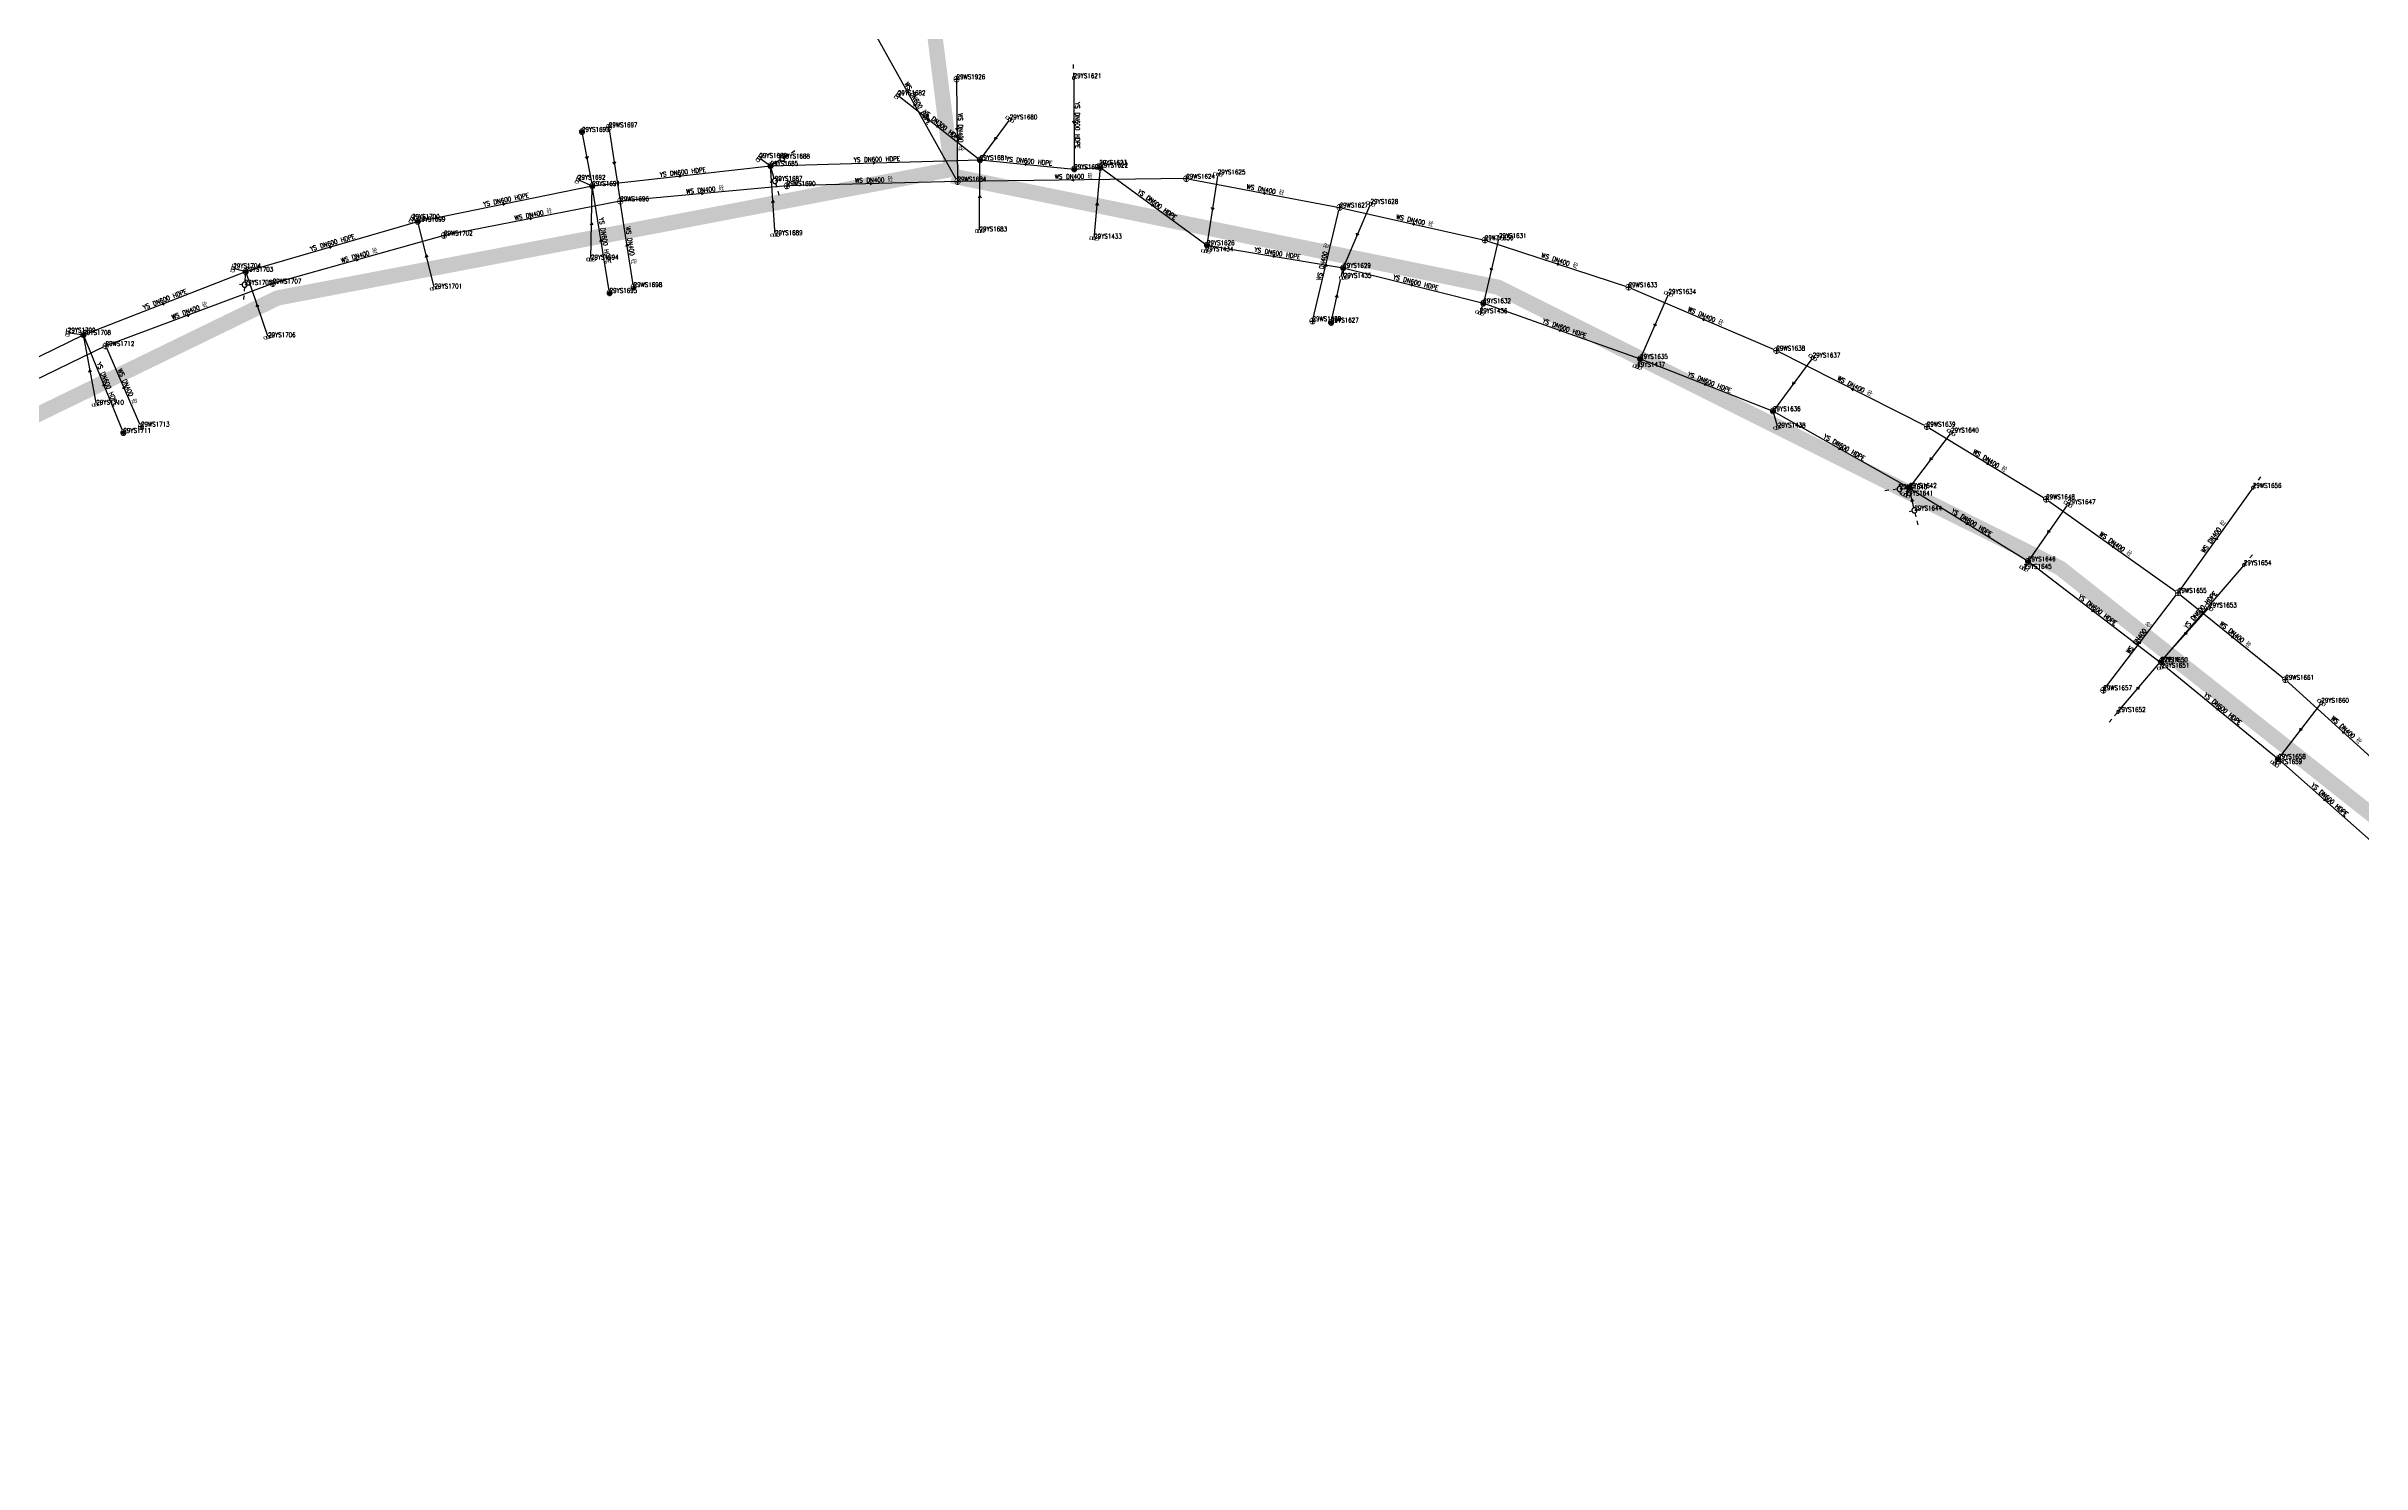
# Model space of a CAD drawing. Extents: x 78813 to 99477, y 2421021 to 2448125.
# Drawn here: x 85788.1 to 86242.7, y 2429680.7 to 2429959 of the extents above; entities that cross this region are included whole.
import ezdxf
from ezdxf.enums import TextEntityAlignment as Align

# ---------------------------------------------------------------- set-up
doc = ezdxf.new("R2010")
doc.units = 0
doc.set_wipeout_variables(frame=1)
doc.layers.get('0').update_dxf_attribs({"linetype": 'CONTINUOUS'})
for name, color, linetype in [('DX_WS', 16, 'CONTINUOUS'), ('DX_YS', 42, 'CONTINUOUS'), ('道路', 5, 'CONTINUOUS')]:
    doc.layers.add(name, color=color, linetype=linetype)
for name, color, linetype, true_color in [('WSLINE', 7, 'CONTINUOUS', 0x7f0000), ('YSANNEXE', 7, 'CONTINUOUS', 0xcc9900), ('YSLINE', 7, 'CONTINUOUS', 0xcc9900)]:
    doc.layers.add(name, color=color, linetype=linetype, true_color=true_color)
doc.styles.add('CcNameZT', font='txt.SHX', dxfattribs={"width": 0.8, "bigfont": 'HZTXT.SHX'})
doc.styles.get("Standard").update_dxf_attribs({"font": 'txt.shx', "bigfont": 'hztxt.shx'})

# ---------------------------------------------------------------- blocks, each defined once
blk = doc.blocks.new('PS污水井')
blk.add_lwpolyline([(1, 0), (1, 0.07), (0.99, 0.14), (0.98, 0.21), (0.96, 0.28), (0.94, 0.34), (0.91, 0.41), (0.88, 0.47), (0.85, 0.53), (0.81, 0.59), (0.77, 0.64), (0.72, 0.69), (0.67, 0.74), (0.62, 0.79), (0.56, 0.83), (0.5, 0.87), (0.44, 0.9), (0.37, 0.93), (0.31, 0.95), (0.24, 0.97), (0.17, 0.98), (0.1, 0.99), (0.03, 1), (-0.03, 1), (-0.1, 0.99), (-0.17, 0.98), (-0.24, 0.97), (-0.31, 0.95), (-0.37, 0.93), (-0.44, 0.9), (-0.5, 0.87), (-0.56, 0.83), (-0.62, 0.79), (-0.67, 0.74), (-0.72, 0.69), (-0.77, 0.64), (-0.81, 0.59), (-0.85, 0.53), (-0.88, 0.47), (-0.91, 0.41), (-0.94, 0.34), (-0.96, 0.28), (-0.98, 0.21), (-0.99, 0.14), (-1, 0.07), (-1, 0), (-1, -0.07), (-0.99, -0.14), (-0.98, -0.21), (-0.96, -0.28), (-0.94, -0.34), (-0.91, -0.41), (-0.88, -0.47), (-0.85, -0.53), (-0.81, -0.59), (-0.77, -0.64), (-0.72, -0.69), (-0.67, -0.74), (-0.62, -0.79), (-0.56, -0.83), (-0.5, -0.87), (-0.44, -0.9), (-0.37, -0.93), (-0.31, -0.95), (-0.24, -0.97), (-0.17, -0.98), (-0.1, -0.99), (-0.03, -1), (0.03, -1), (0.1, -0.99), (0.17, -0.98), (0.24, -0.97), (0.31, -0.95), (0.37, -0.93), (0.44, -0.9), (0.5, -0.87), (0.56, -0.83), (0.62, -0.79), (0.67, -0.74), (0.72, -0.69), (0.77, -0.64), (0.81, -0.59), (0.85, -0.53), (0.88, -0.47), (0.91, -0.41), (0.94, -0.34), (0.96, -0.28), (0.98, -0.21), (0.99, -0.14), (1, 0)], close=True)
blk.add_wipeout([(1, 0), (1, 0.07), (0.99, 0.14), (0.98, 0.21), (0.96, 0.28), (0.94, 0.34), (0.91, 0.41), (0.88, 0.47), (0.85, 0.53), (0.81, 0.59), (0.77, 0.64), (0.72, 0.69), (0.67, 0.74), (0.62, 0.79), (0.56, 0.83), (0.5, 0.87), (0.44, 0.9), (0.37, 0.93), (0.31, 0.95), (0.24, 0.97), (0.17, 0.98), (0.1, 0.99), (0.03, 1), (-0.03, 1), (-0.1, 0.99), (-0.17, 0.98), (-0.24, 0.97), (-0.31, 0.95), (-0.37, 0.93), (-0.44, 0.9), (-0.5, 0.87), (-0.56, 0.83), (-0.62, 0.79), (-0.67, 0.74), (-0.72, 0.69), (-0.77, 0.64), (-0.81, 0.59), (-0.85, 0.53), (-0.88, 0.47), (-0.91, 0.41), (-0.94, 0.34), (-0.96, 0.28), (-0.98, 0.21), (-0.99, 0.14), (-1, 0.07), (-1, 0), (-1, -0.07), (-0.99, -0.14), (-0.98, -0.21), (-0.96, -0.28), (-0.94, -0.34), (-0.91, -0.41), (-0.88, -0.47), (-0.85, -0.53), (-0.81, -0.59), (-0.77, -0.64), (-0.72, -0.69), (-0.67, -0.74), (-0.62, -0.79), (-0.56, -0.83), (-0.5, -0.87), (-0.44, -0.9), (-0.37, -0.93), (-0.31, -0.95), (-0.24, -0.97), (-0.17, -0.98), (-0.1, -0.99), (-0.03, -1), (0.03, -1), (0.1, -0.99), (0.17, -0.98), (0.24, -0.97), (0.31, -0.95), (0.37, -0.93), (0.44, -0.9), (0.5, -0.87), (0.56, -0.83), (0.62, -0.79), (0.67, -0.74), (0.72, -0.69), (0.77, -0.64), (0.81, -0.59), (0.85, -0.53), (0.88, -0.47), (0.91, -0.41), (0.94, -0.34), (0.96, -0.28), (0.98, -0.21), (0.99, -0.14)])
for p, q in [((-1, 0), (0, 0)), ((0, 1), (0, 0)), ((0, 0), (0, -1)), ((0, 0), (1, 0))]:
    blk.add_line(p, q)
blk = doc.blocks.new('PS非普查')
blk.add_lwpolyline([(3.7, 0), (5.3, 0)])
blk.add_wipeout([(0.5, 0), (0.5, 0.03), (0.5, 0.07), (0.49, 0.1), (0.48, 0.14), (0.47, 0.17), (0.46, 0.2), (0.44, 0.23), (0.42, 0.26), (0.4, 0.29), (0.38, 0.32), (0.36, 0.35), (0.33, 0.37), (0.31, 0.39), (0.28, 0.41), (0.25, 0.43), (0.22, 0.45), (0.19, 0.46), (0.15, 0.48), (0.12, 0.49), (0.09, 0.49), (0.05, 0.5), (0.02, 0.5), (-0.02, 0.5), (-0.05, 0.5), (-0.09, 0.49), (-0.12, 0.49), (-0.15, 0.48), (-0.19, 0.46), (-0.22, 0.45), (-0.25, 0.43), (-0.28, 0.41), (-0.31, 0.39), (-0.33, 0.37), (-0.36, 0.35), (-0.38, 0.32), (-0.4, 0.29), (-0.42, 0.26), (-0.44, 0.23), (-0.46, 0.2), (-0.47, 0.17), (-0.48, 0.14), (-0.49, 0.1), (-0.5, 0.07), (-0.5, 0.03), (-0.5, 0), (-0.5, -0.03), (-0.5, -0.07), (-0.49, -0.1), (-0.48, -0.14), (-0.47, -0.17), (-0.46, -0.2), (-0.44, -0.23), (-0.42, -0.26), (-0.4, -0.29), (-0.38, -0.32), (-0.36, -0.35), (-0.33, -0.37), (-0.31, -0.39), (-0.28, -0.41), (-0.25, -0.43), (-0.22, -0.45), (-0.19, -0.46), (-0.15, -0.48), (-0.12, -0.49), (-0.09, -0.49), (-0.05, -0.5), (-0.02, -0.5), (0.02, -0.5), (0.05, -0.5), (0.09, -0.49), (0.12, -0.49), (0.15, -0.48), (0.19, -0.46), (0.22, -0.45), (0.25, -0.43), (0.28, -0.41), (0.31, -0.39), (0.33, -0.37), (0.36, -0.35), (0.38, -0.32), (0.4, -0.29), (0.42, -0.26), (0.44, -0.23), (0.46, -0.2), (0.47, -0.17), (0.48, -0.14), (0.49, -0.1), (0.5, -0.07)])
blk.add_line((0.5, 0), (2.1, 0))
blk.add_lwpolyline([(0.5, 0), (0.5, 0.03), (0.5, 0.07), (0.49, 0.1), (0.48, 0.14), (0.47, 0.17), (0.46, 0.2), (0.44, 0.23), (0.42, 0.26), (0.4, 0.29), (0.38, 0.32), (0.36, 0.35), (0.33, 0.37), (0.31, 0.39), (0.28, 0.41), (0.25, 0.43), (0.22, 0.45), (0.19, 0.46), (0.15, 0.48), (0.12, 0.49), (0.09, 0.49), (0.05, 0.5), (0.02, 0.5), (-0.02, 0.5), (-0.05, 0.5), (-0.09, 0.49), (-0.12, 0.49), (-0.15, 0.48), (-0.19, 0.46), (-0.22, 0.45), (-0.25, 0.43), (-0.28, 0.41), (-0.31, 0.39), (-0.33, 0.37), (-0.36, 0.35), (-0.38, 0.32), (-0.4, 0.29), (-0.42, 0.26), (-0.44, 0.23), (-0.46, 0.2), (-0.47, 0.17), (-0.48, 0.14), (-0.49, 0.1), (-0.5, 0.07), (-0.5, 0.03), (-0.5, 0), (-0.5, -0.03), (-0.5, -0.07), (-0.49, -0.1), (-0.48, -0.14), (-0.47, -0.17), (-0.46, -0.2), (-0.44, -0.23), (-0.42, -0.26), (-0.4, -0.29), (-0.38, -0.32), (-0.36, -0.35), (-0.33, -0.37), (-0.31, -0.39), (-0.28, -0.41), (-0.25, -0.43), (-0.22, -0.45), (-0.19, -0.46), (-0.15, -0.48), (-0.12, -0.49), (-0.09, -0.49), (-0.05, -0.5), (-0.02, -0.5), (0.02, -0.5), (0.05, -0.5), (0.09, -0.49), (0.12, -0.49), (0.15, -0.48), (0.19, -0.46), (0.22, -0.45), (0.25, -0.43), (0.28, -0.41), (0.31, -0.39), (0.33, -0.37), (0.36, -0.35), (0.38, -0.32), (0.4, -0.29), (0.42, -0.26), (0.44, -0.23), (0.46, -0.2), (0.47, -0.17), (0.48, -0.14), (0.49, -0.1), (0.5, -0.07), (0.5, 0)], close=True)
blk = doc.blocks.new('LX')
for p, q in [((-0.866, 0.5), (0, 0)), ((0, 0), (-0.866, -0.5))]:
    blk.add_line(p, q)
blk = doc.blocks.new('PS雨水井')
blk.add_lwpolyline([(1, 0), (1, 0.07), (0.99, 0.14), (0.98, 0.21), (0.96, 0.28), (0.94, 0.34), (0.91, 0.41), (0.88, 0.47), (0.85, 0.53), (0.81, 0.59), (0.77, 0.64), (0.72, 0.69), (0.67, 0.74), (0.62, 0.79), (0.56, 0.83), (0.5, 0.87), (0.44, 0.9), (0.37, 0.93), (0.31, 0.95), (0.24, 0.97), (0.17, 0.98), (0.1, 0.99), (0.03, 1), (-0.03, 1), (-0.1, 0.99), (-0.17, 0.98), (-0.24, 0.97), (-0.31, 0.95), (-0.37, 0.93), (-0.44, 0.9), (-0.5, 0.87), (-0.56, 0.83), (-0.62, 0.79), (-0.67, 0.74), (-0.72, 0.69), (-0.77, 0.64), (-0.81, 0.59), (-0.85, 0.53), (-0.88, 0.47), (-0.91, 0.41), (-0.94, 0.34), (-0.96, 0.28), (-0.98, 0.21), (-0.99, 0.14), (-1, 0.07), (-1, 0), (-1, -0.07), (-0.99, -0.14), (-0.98, -0.21), (-0.96, -0.28), (-0.94, -0.34), (-0.91, -0.41), (-0.88, -0.47), (-0.85, -0.53), (-0.81, -0.59), (-0.77, -0.64), (-0.72, -0.69), (-0.67, -0.74), (-0.62, -0.79), (-0.56, -0.83), (-0.5, -0.87), (-0.44, -0.9), (-0.37, -0.93), (-0.31, -0.95), (-0.24, -0.97), (-0.17, -0.98), (-0.1, -0.99), (-0.03, -1), (0.03, -1), (0.1, -0.99), (0.17, -0.98), (0.24, -0.97), (0.31, -0.95), (0.37, -0.93), (0.44, -0.9), (0.5, -0.87), (0.56, -0.83), (0.62, -0.79), (0.67, -0.74), (0.72, -0.69), (0.77, -0.64), (0.81, -0.59), (0.85, -0.53), (0.88, -0.47), (0.91, -0.41), (0.94, -0.34), (0.96, -0.28), (0.98, -0.21), (0.99, -0.14), (1, 0)], close=True)
blk.add_wipeout([(1, 0), (1, 0.07), (0.99, 0.14), (0.98, 0.21), (0.96, 0.28), (0.94, 0.34), (0.91, 0.41), (0.88, 0.47), (0.85, 0.53), (0.81, 0.59), (0.77, 0.64), (0.72, 0.69), (0.67, 0.74), (0.62, 0.79), (0.56, 0.83), (0.5, 0.87), (0.44, 0.9), (0.37, 0.93), (0.31, 0.95), (0.24, 0.97), (0.17, 0.98), (0.1, 0.99), (0.03, 1), (-0.03, 1), (-0.1, 0.99), (-0.17, 0.98), (-0.24, 0.97), (-0.31, 0.95), (-0.37, 0.93), (-0.44, 0.9), (-0.5, 0.87), (-0.56, 0.83), (-0.62, 0.79), (-0.67, 0.74), (-0.72, 0.69), (-0.77, 0.64), (-0.81, 0.59), (-0.85, 0.53), (-0.88, 0.47), (-0.91, 0.41), (-0.94, 0.34), (-0.96, 0.28), (-0.98, 0.21), (-0.99, 0.14), (-1, 0.07), (-1, 0), (-1, -0.07), (-0.99, -0.14), (-0.98, -0.21), (-0.96, -0.28), (-0.94, -0.34), (-0.91, -0.41), (-0.88, -0.47), (-0.85, -0.53), (-0.81, -0.59), (-0.77, -0.64), (-0.72, -0.69), (-0.67, -0.74), (-0.62, -0.79), (-0.56, -0.83), (-0.5, -0.87), (-0.44, -0.9), (-0.37, -0.93), (-0.31, -0.95), (-0.24, -0.97), (-0.17, -0.98), (-0.1, -0.99), (-0.03, -1), (0.03, -1), (0.1, -0.99), (0.17, -0.98), (0.24, -0.97), (0.31, -0.95), (0.37, -0.93), (0.44, -0.9), (0.5, -0.87), (0.56, -0.83), (0.62, -0.79), (0.67, -0.74), (0.72, -0.69), (0.77, -0.64), (0.81, -0.59), (0.85, -0.53), (0.88, -0.47), (0.91, -0.41), (0.94, -0.34), (0.96, -0.28), (0.98, -0.21), (0.99, -0.14)])
for p, q in [((-1, 0), (0, 0)), ((-0.88, 0.48), (0, 0.47)), ((0, 1), (0, 0)), ((0, 0.47), (0.88, 0.47)), ((0, 0), (0, -1)), ((0, 0), (1, 0)), ((-0.88, -0.48), (0, -0.48)), ((0, -0.48), (0.88, -0.48))]:
    blk.add_line(p, q)
blk = doc.blocks.new('PS雨篦')
blk.add_lwpolyline([(-1.5, 0.5), (0, 0.5), (1.5, 0.5), (1.5, -0.5), (0, -0.5), (-1.5, -0.5)], close=True)
blk.add_wipeout([(-1.5, 0.5), (0, 0.5), (1.5, 0.5), (1.5, -0.5), (0, -0.5), (-1.5, -0.5)])
for p, q in [((-0.51, -0.5), (-0.51, 0.5)), ((0.49, -0.5), (0.49, 0.5))]:
    blk.add_line(p, q)
blk = doc.blocks.new('PS预留口')
blk.add_lwpolyline([(4.2, 0), (5.8, 0)])
blk.add_wipeout([(1, 0), (1, 0.07), (0.99, 0.14), (0.98, 0.21), (0.96, 0.28), (0.94, 0.34), (0.91, 0.41), (0.88, 0.47), (0.85, 0.53), (0.81, 0.59), (0.77, 0.64), (0.72, 0.69), (0.67, 0.74), (0.62, 0.79), (0.56, 0.83), (0.5, 0.87), (0.44, 0.9), (0.37, 0.93), (0.31, 0.95), (0.24, 0.97), (0.17, 0.98), (0.1, 0.99), (0.03, 1), (-0.03, 1), (-0.1, 0.99), (-0.17, 0.98), (-0.24, 0.97), (-0.31, 0.95), (-0.37, 0.93), (-0.44, 0.9), (-0.5, 0.87), (-0.56, 0.83), (-0.62, 0.79), (-0.67, 0.74), (-0.72, 0.69), (-0.77, 0.64), (-0.81, 0.59), (-0.85, 0.53), (-0.88, 0.47), (-0.91, 0.41), (-0.94, 0.34), (-0.96, 0.28), (-0.98, 0.21), (-0.99, 0.14), (-1, 0.07), (-1, 0), (-1, -0.07), (-0.99, -0.14), (-0.98, -0.21), (-0.96, -0.28), (-0.94, -0.34), (-0.91, -0.41), (-0.88, -0.47), (-0.85, -0.53), (-0.81, -0.59), (-0.77, -0.64), (-0.72, -0.69), (-0.67, -0.74), (-0.62, -0.79), (-0.56, -0.83), (-0.5, -0.87), (-0.44, -0.9), (-0.37, -0.93), (-0.31, -0.95), (-0.24, -0.97), (-0.17, -0.98), (-0.1, -0.99), (-0.03, -1), (0.03, -1), (0.1, -0.99), (0.17, -0.98), (0.24, -0.97), (0.31, -0.95), (0.37, -0.93), (0.44, -0.9), (0.5, -0.87), (0.56, -0.83), (0.62, -0.79), (0.67, -0.74), (0.72, -0.69), (0.77, -0.64), (0.81, -0.59), (0.85, -0.53), (0.88, -0.47), (0.91, -0.41), (0.94, -0.34), (0.96, -0.28), (0.98, -0.21), (0.99, -0.14)])
blk.add_line((1, 0), (2.6, 0))
blk.add_lwpolyline([(1, 0), (1, 0.07), (0.99, 0.14), (0.98, 0.21), (0.96, 0.28), (0.94, 0.34), (0.91, 0.41), (0.88, 0.47), (0.85, 0.53), (0.81, 0.59), (0.77, 0.64), (0.72, 0.69), (0.67, 0.74), (0.62, 0.79), (0.56, 0.83), (0.5, 0.87), (0.44, 0.9), (0.37, 0.93), (0.31, 0.95), (0.24, 0.97), (0.17, 0.98), (0.1, 0.99), (0.03, 1), (-0.03, 1), (-0.1, 0.99), (-0.17, 0.98), (-0.24, 0.97), (-0.31, 0.95), (-0.37, 0.93), (-0.44, 0.9), (-0.5, 0.87), (-0.56, 0.83), (-0.62, 0.79), (-0.67, 0.74), (-0.72, 0.69), (-0.77, 0.64), (-0.81, 0.59), (-0.85, 0.53), (-0.88, 0.47), (-0.91, 0.41), (-0.94, 0.34), (-0.96, 0.28), (-0.98, 0.21), (-0.99, 0.14), (-1, 0.07), (-1, 0), (-1, -0.07), (-0.99, -0.14), (-0.98, -0.21), (-0.96, -0.28), (-0.94, -0.34), (-0.91, -0.41), (-0.88, -0.47), (-0.85, -0.53), (-0.81, -0.59), (-0.77, -0.64), (-0.72, -0.69), (-0.67, -0.74), (-0.62, -0.79), (-0.56, -0.83), (-0.5, -0.87), (-0.44, -0.9), (-0.37, -0.93), (-0.31, -0.95), (-0.24, -0.97), (-0.17, -0.98), (-0.1, -0.99), (-0.03, -1), (0.03, -1), (0.1, -0.99), (0.17, -0.98), (0.24, -0.97), (0.31, -0.95), (0.37, -0.93), (0.44, -0.9), (0.5, -0.87), (0.56, -0.83), (0.62, -0.79), (0.67, -0.74), (0.72, -0.69), (0.77, -0.64), (0.81, -0.59), (0.85, -0.53), (0.88, -0.47), (0.91, -0.41), (0.94, -0.34), (0.96, -0.28), (0.98, -0.21), (0.99, -0.14), (1, 0)], close=True)
for points in [[(0, 1), (0, 2)], [(0, -2), (0, -1)]]:
    blk.add_lwpolyline(points)
blk = doc.blocks.new('PS管线点')
blk.add_wipeout([(0.5, 0), (0.5, 0.03), (0.5, 0.07), (0.49, 0.1), (0.48, 0.14), (0.47, 0.17), (0.46, 0.2), (0.44, 0.23), (0.42, 0.26), (0.4, 0.29), (0.38, 0.32), (0.36, 0.35), (0.33, 0.37), (0.31, 0.39), (0.28, 0.41), (0.25, 0.43), (0.22, 0.45), (0.19, 0.46), (0.15, 0.48), (0.12, 0.49), (0.09, 0.49), (0.05, 0.5), (0.02, 0.5), (-0.02, 0.5), (-0.05, 0.5), (-0.09, 0.49), (-0.12, 0.49), (-0.15, 0.48), (-0.19, 0.46), (-0.22, 0.45), (-0.25, 0.43), (-0.28, 0.41), (-0.31, 0.39), (-0.33, 0.37), (-0.36, 0.35), (-0.38, 0.32), (-0.4, 0.29), (-0.42, 0.26), (-0.44, 0.23), (-0.46, 0.2), (-0.47, 0.17), (-0.48, 0.14), (-0.49, 0.1), (-0.5, 0.07), (-0.5, 0.03), (-0.5, 0), (-0.5, -0.03), (-0.5, -0.07), (-0.49, -0.1), (-0.48, -0.14), (-0.47, -0.17), (-0.46, -0.2), (-0.44, -0.23), (-0.42, -0.26), (-0.4, -0.29), (-0.38, -0.32), (-0.36, -0.35), (-0.33, -0.37), (-0.31, -0.39), (-0.28, -0.41), (-0.25, -0.43), (-0.22, -0.45), (-0.19, -0.46), (-0.15, -0.48), (-0.12, -0.49), (-0.09, -0.49), (-0.05, -0.5), (-0.02, -0.5), (0.02, -0.5), (0.05, -0.5), (0.09, -0.49), (0.12, -0.49), (0.15, -0.48), (0.19, -0.46), (0.22, -0.45), (0.25, -0.43), (0.28, -0.41), (0.31, -0.39), (0.33, -0.37), (0.36, -0.35), (0.38, -0.32), (0.4, -0.29), (0.42, -0.26), (0.44, -0.23), (0.46, -0.2), (0.47, -0.17), (0.48, -0.14), (0.49, -0.1), (0.5, -0.07)])
blk.add_lwpolyline([(0.5, 0), (0.5, 0.03), (0.5, 0.07), (0.49, 0.1), (0.48, 0.14), (0.47, 0.17), (0.46, 0.2), (0.44, 0.23), (0.42, 0.26), (0.4, 0.29), (0.38, 0.32), (0.36, 0.35), (0.33, 0.37), (0.31, 0.39), (0.28, 0.41), (0.25, 0.43), (0.22, 0.45), (0.19, 0.46), (0.15, 0.48), (0.12, 0.49), (0.09, 0.49), (0.05, 0.5), (0.02, 0.5), (-0.02, 0.5), (-0.05, 0.5), (-0.09, 0.49), (-0.12, 0.49), (-0.15, 0.48), (-0.19, 0.46), (-0.22, 0.45), (-0.25, 0.43), (-0.28, 0.41), (-0.31, 0.39), (-0.33, 0.37), (-0.36, 0.35), (-0.38, 0.32), (-0.4, 0.29), (-0.42, 0.26), (-0.44, 0.23), (-0.46, 0.2), (-0.47, 0.17), (-0.48, 0.14), (-0.49, 0.1), (-0.5, 0.07), (-0.5, 0.03), (-0.5, 0), (-0.5, -0.03), (-0.5, -0.07), (-0.49, -0.1), (-0.48, -0.14), (-0.47, -0.17), (-0.46, -0.2), (-0.44, -0.23), (-0.42, -0.26), (-0.4, -0.29), (-0.38, -0.32), (-0.36, -0.35), (-0.33, -0.37), (-0.31, -0.39), (-0.28, -0.41), (-0.25, -0.43), (-0.22, -0.45), (-0.19, -0.46), (-0.15, -0.48), (-0.12, -0.49), (-0.09, -0.49), (-0.05, -0.5), (-0.02, -0.5), (0.02, -0.5), (0.05, -0.5), (0.09, -0.49), (0.12, -0.49), (0.15, -0.48), (0.19, -0.46), (0.22, -0.45), (0.25, -0.43), (0.28, -0.41), (0.31, -0.39), (0.33, -0.37), (0.36, -0.35), (0.38, -0.32), (0.4, -0.29), (0.42, -0.26), (0.44, -0.23), (0.46, -0.2), (0.47, -0.17), (0.48, -0.14), (0.49, -0.1), (0.5, -0.07), (0.5, 0)], close=True)
blk = doc.blocks.new('测量点')
h = blk.add_hatch(color=256)
edge = h.paths.add_edge_path()
edge.add_arc((0, 0), 0.5, 0, 360)
blk.add_circle((0, 0), 0.5)

msp = doc.modelspace()

# ---------------------------------------------------------------- linework, layer by layer
at = {"layer": 'WSLINE'}
for p, q in [((85966.98, 2429932.46), (85949.88, 2429963.08)), ((85966.78, 2429952.57), (85966.98, 2429932.46)), ((85898.51, 2429943.11), (85900.75, 2429928.6)), ((85933.47, 2429931.61), (85900.75, 2429928.6)), ((85966.98, 2429932.46), (85933.47, 2429931.61)), ((86011.89, 2429933.02), (85966.98, 2429932.46)), ((86011.89, 2429933.02), (86041.99, 2429927.37)), ((85900.75, 2429928.6), (85866.15, 2429921.87)), ((85903.37, 2429911.75), (85900.75, 2429928.6)), ((86036.67, 2429905.07), (86041.99, 2429927.37)), ((86041.99, 2429927.37), (86070.51, 2429920.96)), ((85866.15, 2429921.87), (85832.51, 2429912.43)), ((86070.51, 2429920.96), (86098.74, 2429911.72)), ((85832.51, 2429912.43), (85799.71, 2429900.18)), ((86098.74, 2429911.72), (86127.76, 2429899.27)), ((85799.71, 2429900.18), (85768.51, 2429885.06)), ((85806.64, 2429884.35), (85799.71, 2429900.18)), ((86127.76, 2429899.27), (86157.3, 2429884.35)), ((86157.3, 2429884.35), (86180.72, 2429870.08)), ((86221.31, 2429872.34), (86206.6, 2429851.72)), ((86180.72, 2429870.08), (86206.6, 2429851.72)), ((86191.95, 2429832.59), (86206.6, 2429851.72)), ((86206.6, 2429851.72), (86227.68, 2429834.66)), ((86227.68, 2429834.66), (86250.16, 2429814.29))]:
    msp.add_line(p, q, dxfattribs=at)
at = {"layer": 'YSLINE'}
for p, q in [((85955.25, 2429949.4), (85971.37, 2429936.69)), ((85989.78, 2429952.77), (85989.89, 2429934.9)), ((85977.22, 2429944.67), (85971.37, 2429936.69)), ((85893.23, 2429942.23), (85895.26, 2429931.6)), ((85895.26, 2429931.6), (85930.26, 2429935.54)), ((85928.07, 2429937.09), (85930.26, 2429935.54)), ((85932.57, 2429936.98), (85930.26, 2429935.54)), ((85930.26, 2429935.54), (85971.37, 2429936.69)), ((85971.29, 2429922.69), (85971.37, 2429936.69)), ((85971.37, 2429936.69), (85989.89, 2429934.9)), ((85989.89, 2429934.9), (85995.02, 2429935.22)), ((85993.8, 2429921.26), (85995.02, 2429935.22)), ((85994.82, 2429935.73), (85995.02, 2429935.22)), ((85892.43, 2429932.83), (85895.26, 2429931.6)), ((85895, 2429917.13), (85895.26, 2429931.6)), ((86018.07, 2429933.87), (86015.95, 2429919.97)), ((85859.86, 2429925.13), (85860.99, 2429924.62)), ((86015.73, 2429918.76), (86015.95, 2429919.97)), ((86015.95, 2429919.97), (86042.7, 2429915.5)), ((85824.77, 2429915.46), (85827.2, 2429914.76)), ((85827, 2429912.2), (85827.2, 2429914.76)), ((86040.32, 2429904.78), (86042.7, 2429915.5)), ((86042.81, 2429913.56), (86042.7, 2429915.5)), ((86042.7, 2429915.5), (86070.21, 2429908.58)), ((86069.51, 2429906.64), (86070.21, 2429908.58)), ((86070.21, 2429908.58), (86101.01, 2429897.64)), ((85763.07, 2429886.56), (85795.33, 2429902.36)), ((85792.29, 2429902.84), (85795.33, 2429902.36)), ((86100.45, 2429896.07), (86101.01, 2429897.64)), ((86128.06, 2429884.17), (86127.09, 2429887.39)), ((86127.09, 2429887.39), (86153.81, 2429872.31)), ((86151.94, 2429872.09), (86153.81, 2429872.31)), ((86153.11, 2429870.84), (86153.81, 2429872.31)), ((86153.81, 2429872.31), (86177.16, 2429857.9)), ((86154.85, 2429867.9), (86153.81, 2429872.31)), ((86176.36, 2429856.45), (86177.16, 2429857.9)), ((86177.16, 2429857.9), (86203.11, 2429838.12)), ((86212.72, 2429848.85), (86203.11, 2429838.12)), ((86194.82, 2429828.33), (86203.11, 2429838.12)), ((86203.4, 2429837.02), (86203.11, 2429838.12)), ((86234.75, 2429830.15), (86226.27, 2429819.13)), ((86225.57, 2429818.12), (86226.27, 2429819.13)), ((86226.27, 2429819.13), (86245.06, 2429802.52))]:
    msp.add_line(p, q, dxfattribs=at)

# ---------------------------------------------------------------- block references
at = {"layer": 'DX_WS', "yscale": 0.5, "zscale": 0.5}
for p, xscale, rotation in [((85958.43, 2429947.77), 0.49999999999348, 119.1752213870722), ((85966.88, 2429942.52), 0.4999999997689699, 270.436079302113), ((85899.63, 2429935.85), 0.4999999997878543, 279.0304462330674), ((85917.11, 2429930.1), 0.500000000009994, 5.065364766492109), ((85950.23, 2429932.04), 0.5000000000032229, 1.627617976814762), ((85989.44, 2429932.74), 0.4999999999948367, 180.4817054596602), ((86026.94, 2429930.2), 0.4999999999850211, 169.5042519688036), ((85883.45, 2429925.23), 0.4999999999918051, 10.79494270095758), ((86056.25, 2429924.16), 0.4999999999695505, 167.2124207959182), ((85849.33, 2429917.15), 0.4999999999359904, 15.95156284045033), ((85902.06, 2429920.17), 0.5000000001038609, 99.12169855556903), ((86039.33, 2429916.22), 0.4999999998016622, 76.77634454260769), ((86084.63, 2429916.34), 0.4999999999776026, 162.0558006318639), ((85816.11, 2429906.3), 0.5000000000231661, 20.53522523327994), ((86113.25, 2429905.5), 0.4999999999789209, 156.899180470244), ((85803.18, 2429892.26), 0.5000000002113115, 113.4456434261722), ((86142.53, 2429891.81), 0.5000000000545101, 153.4614336815979), ((86169.01, 2429877.22), 0.4999999999306501, 148.877771347859), ((86213.96, 2429862.03), 0.5000000000126361, 234.3397382101595), ((86193.66, 2429860.9), 0.4999999998835079, 144.8670667891018), ((86199.27, 2429842.16), 0.5000000001174205, 52.71211716297351), ((86217.14, 2429843.19), 0.500000000052436, 140.8563621943816), ((86238.92, 2429824.47), 0.5000000000663578, 137.9915732197241)]:
    msp.add_blockref('LX', p, dxfattribs=dict(at, xscale=xscale, rotation=rotation))
at = {"layer": 'YSANNEXE'}
for p, xscale, yscale, zscale, rotation in [((85989.83, 2429943.84), 0.4999999997689699, 0.5, 0.5, 270.436079302113), ((85963.31, 2429943.05), 0.4999999999654123, 0.5, 0.5, 322.0022808685885), ((85974.29, 2429940.68), 0.5000000001360696, 0.5, 0.5, 233.7667804250902), ((85894.25, 2429936.92), 0.499999999875853, 0.5, 0.5, 280.7493196172192), ((85950.81, 2429936.12), 0.4999999999936572, 0.5, 0.5, 1.718873380117431), ((85980.63, 2429935.8), 0.4999999999987326, 0.5, 0.5, 354.6608751911859), ((85912.76, 2429933.57), 0.5000000000001832, 0.5000000000001832, 0.5000000000001832, 6.302535747696793), ((85878.13, 2429928.11), 0.5000000000372794, 0.5, 0.5, 11.4591559223993), ((85971.33, 2429929.69), 0.5000000002092398, 0.5, 0.5, 89.95437383628578), ((85994.41, 2429928.24), 0.5000000002316431, 0.5, 0.5, 84.79775368177063), ((86005.49, 2429927.6), 0.500000000044089, 0.5, 0.5, 323.7211542417652), ((86017.01, 2429926.92), 0.5000000002206052, 0.5, 0.5, 261.2687545840488), ((85895.13, 2429924.37), 0.5000000002020136, 0.5, 0.5, 88.8084582452952), ((86045.38, 2429921.79), 0.5000000001034415, 0.5, 0.5, 246.9448097071717), ((85844.1, 2429919.69), 0.4999999999861304, 0.5, 0.5, 16.04281825512895), ((85862.64, 2429918.05), 0.5000000001371128, 0.5, 0.5, 104.2783187104571), ((85896.96, 2429921.1), 0.5000000001038609, 0.5, 0.5, 99.12169855556903), ((86029.32, 2429917.74), 0.5000000000360129, 0.5, 0.5, 350.6501705962905), ((86056.45, 2429912.04), 0.5000000000016201, 0.5, 0.5, 346.0665082587558), ((86071.75, 2429914.98), 0.4999999999914694, 0.5, 0.5, 256.6850922187485), ((85811.27, 2429908.56), 0.5000000000785997, 0.5, 0.5, 21.19943844470042), ((86041.51, 2429910.14), 0.5000000000205722, 0.5, 0.5, 77.34930234380441), ((86085.61, 2429903.11), 0.5000000000428702, 0.5, 0.5, 340.3369302962047), ((86103.79, 2429904.01), 0.4999999999961576, 0.5, 0.5, 246.371851905659), ((85796.6, 2429895.51), 0.4999999998221378, 0.5, 0.5, 100.2676141511717), ((85799.26, 2429892.75), 0.5000000000336102, 0.5, 0.5, 112.2997278433465), ((86114.05, 2429892.51), 0.500000000001728, 0.5, 0.5, 338.6180569235942), ((86130.99, 2429892.65), 0.4999999999587626, 0.5, 0.5, 233.1938226147921), ((86140.45, 2429879.85), 0.5000000000228176, 0.5, 0.5, 330.5966477847776), ((86157.93, 2429877.75), 0.4999999998661996, 0.5, 0.5, 232.6208648115304), ((86165.48, 2429865.1), 0.5000000000615612, 0.5, 0.5, 328.3048165981764), ((86181.08, 2429863.5), 0.5000000000907836, 0.5, 0.5, 234.9126960100169), ((86190.13, 2429848.01), 0.5000000000453727, 0.5, 0.5, 322.5752386517804), ((86207.91, 2429843.49), 0.5000000000236343, 0.5, 0.5, 228.0372024639738), ((86198.96, 2429833.23), 0.5000000000087907, 0.5, 0.5, 49.84732817702908), ((86214.69, 2429828.63), 0.4999999999499777, 0.5, 0.5, 320.8563652809367), ((86230.51, 2429824.64), 0.4999999998661996, 0.5, 0.5, 232.6208648115304), ((86235.67, 2429810.82), 0.4999999998866608, 0.5, 0.5, 318.5645341074481)]:
    msp.add_blockref('LX', p, dxfattribs=dict(at, xscale=xscale, yscale=yscale, zscale=zscale, rotation=rotation))

# ---------------------------------------------------------------- texts
at = {"layer": 'DX_WS', "style": 'CcNameZT', "width": 0.8}
for s, rotation, p in [(' WS DN600 HDPE', 299.1979, (85958.65, 2429947.89, 1.65)), (' WS DN400 砼', 270.5812, (85967.13, 2429942.52, 1.49)), (' WS DN400 砼', 5.2588, (85917.09, 2429930.35, 1.64)), (' WS DN400 砼', 1.4598, (85950.22, 2429932.29, 1.5)), (' WS DN400 砼', 0.717, (85989.43, 2429932.99, 1.37)), (' WS DN400 砼', 349.3589, (86026.99, 2429930.44, 1.44)), (' WS DN400 砼', 11.0083, (85883.4, 2429925.48, 1.68)), (' WS DN400 砼', 347.3277, (86056.31, 2429924.41, 1.36)), (' WS DN400 砼', 278.853, (85902.31, 2429920.21, 1.69)), (' WS DN400 砼', 15.6728, (85849.27, 2429917.39, 1.65)), (' WS DN400 砼', 76.5783, (86039.09, 2429916.28, 1.36)), (' WS DN400 砼', 341.8865, (86084.71, 2429916.58, 1.4)), (' WS DN400 砼', 20.4754, (85816.02, 2429906.54, 1.69)), (' WS DN400 砼', 336.7788, (86113.35, 2429905.73, 1.45)), (' WS DN400 砼', 293.6561, (85803.4, 2429892.36, 1.74)), (' WS DN400 砼', 333.1957, (86142.64, 2429892.03, 1.22)), (' WS DN400 砼', 328.6618, (86169.14, 2429877.43, 1.58)), (' WS DN400 砼', 324.6414, (86193.81, 2429861.11, 1.69)), (' WS DN400 砼', 54.4835, (86213.75, 2429862.18, 1.69)), (' WS DN400 砼', 52.5604, (86199.08, 2429842.31, 1.8)), (' WS DN400 砼', 321.0033, (86217.29, 2429843.39, 1.71)), (' WS DN400 砼', 317.8211, (86239.09, 2429824.66, 1.8))]:
    msp.add_text(s, height=0.9, rotation=rotation, dxfattribs=at).set_placement(p, align=Align.CENTER)
at = {"layer": 'DX_YS', "style": 'CcNameZT', "width": 0.8}
for s, rotation, p in [(' YS DN300 HDPE', 321.7379, (85963.46, 2429943.25, 4.14)), (' YS DN600 HDPE', 270.357, (85990.08, 2429943.84, 2.49)), (' YS DN600 HDPE', 6.4187, (85912.73, 2429933.82, 2.69)), (' YS DN600 HDPE', 1.6067, (85950.81, 2429936.37, 2.67)), (' YS DN600 HDPE', 354.4809, (85980.65, 2429936.05, 2.85)), (' YS DN600 HDPE', 11.5229, (85878.08, 2429928.36, 2.66)), (' YS DN600 HDPE', 16.2636, (85844.03, 2429919.93, 2.58)), (' YS DN600 HDPE', 350.5273, (86029.36, 2429917.98, 2.57)), (' YS DN600 HDPE', 345.8712, (86056.51, 2429912.28, 2.72)), (' YS DN600 HDPE', 21.2527, (85811.17, 2429908.79, 2.57)), (' YS DN600 HDPE', 340.4443, (86085.7, 2429903.34, 2.77)), (' YS DN600 HDPE', 338.5408, (86114.14, 2429892.74, 2.77)), (' YS DN600 HDPE', 330.5592, (86140.57, 2429880.06, 2.72)), (' YS DN600 HDPE', 328.3282, (86165.61, 2429865.32, 2.71)), (' YS DN600 HDPE', 322.69, (86190.28, 2429848.21, 2.81)), (' YS DN600 HDPE', 320.6442, (86214.85, 2429828.82, 3.1)), (' YS DN600 HDPE', 318.5272, (86235.83, 2429811.01, 2.94))]:
    msp.add_text(s, height=0.9, rotation=rotation, dxfattribs=at).set_placement(p, align=Align.CENTER)

# ---------------------------------------------------------------- next in the draw order: block references
at = {"layer": 'DX_WS', "xscale": 0.5, "yscale": 0.5, "zscale": 0.5}
for p in [(85966.78, 2429952.57, 1.49), (85898.51, 2429943.11, 1.82), (85933.47, 2429931.61, 1.5), (85966.98, 2429932.46, 1.65), (86011.89, 2429933.02, 1.37), (85900.75, 2429928.6, 1.64), (86041.99, 2429927.37, 1.44), (85866.15, 2429921.87, 1.68), (86070.51, 2429920.96, 1.36), (85832.51, 2429912.43, 1.65), (85903.37, 2429911.75, 1.69), (86098.74, 2429911.72, 1.4), (86036.67, 2429905.07, 1.36), (85799.71, 2429900.18, 1.69), (86127.76, 2429899.27, 1.45), (85806.64, 2429884.35, 1.74), (86157.3, 2429884.35, 1.22), (86180.72, 2429870.08, 1.58), (86206.6, 2429851.72, 1.69), (86227.68, 2429834.66, 1.71), (86191.95, 2429832.59, 1.8)]:
    msp.add_blockref('PS污水井', p, dxfattribs=at)
at = {"layer": 'DX_WS', "xscale": 0.4999999998449633, "yscale": 0.5, "zscale": 0.5, "rotation": 54.4835453950449}
msp.add_blockref('PS非普查', (86221.31, 2429872.34, 1.69), dxfattribs=at)
at = {"layer": 'DX_YS', "yscale": 0.5, "zscale": 0.5}
for name, p, xscale, rotation in [('PS非普查', (85989.78, 2429952.77, 2.49), 0.5000000002188311, 90.35696144536533), ('PS雨篦', (85955.25, 2429949.4, 4.14), 0.4999999999625356, 231.7378637734782), ('PS雨篦', (85977.22, 2429944.67, 3.85), 0.4999999998883901, 143.7199949912324), ('PS雨篦', (85971.29, 2429922.69, 4.39), 0.5000000000078512, 359.7054227285246), ('PS雨篦', (86128.06, 2429884.17, 3.65), 0.5000000000517011, 16.83961879714432), ('PS雨篦', (86234.75, 2429830.15, 3.76), 0.5000000000866712, 142.4195982289292), ('PS非普查', (86194.82, 2429828.33, 3.16), 0.4999999999374036, 229.7473863744772)]:
    msp.add_blockref(name, p, dxfattribs=dict(at, xscale=xscale, rotation=rotation))
at = {"layer": 'DX_YS', "xscale": 0.5, "yscale": 0.5, "zscale": 0.5}
for p in [(85893.23, 2429942.23, 2.83), (85971.37, 2429936.69, 2.85), (85989.89, 2429934.9, 2.57)]:
    msp.add_blockref('PS雨水井', p, dxfattribs=at)

# ---------------------------------------------------------------- next in the draw order: linework, layer by layer
at = {"layer": 'YSLINE'}
for p, q in [((85931.11, 2429932.58), (85930.26, 2429935.54)), ((85931.13, 2429921.95), (85930.26, 2429935.54)), ((85995.02, 2429935.22), (86015.95, 2429919.97)), ((85860.99, 2429924.62), (85895.26, 2429931.6)), ((85898.65, 2429910.59), (85895.26, 2429931.6)), ((86048.07, 2429928.09), (86042.7, 2429915.5)), ((85827.2, 2429914.76), (85860.99, 2429924.62)), ((85864.28, 2429911.48), (85860.99, 2429924.62)), ((86073.28, 2429921.38), (86070.21, 2429908.58)), ((85795.33, 2429902.36), (85827.2, 2429914.76)), ((85831.6, 2429901.89), (85827.2, 2429914.76)), ((86106.57, 2429910.39), (86101.01, 2429897.64)), ((85797.88, 2429888.66), (85795.33, 2429902.36)), ((85803.19, 2429883.13), (85795.33, 2429902.36)), ((86101.01, 2429897.64), (86127.09, 2429887.39)), ((86134.89, 2429897.91), (86127.09, 2429887.39)), ((86162.06, 2429883.2), (86153.81, 2429872.31)), ((86185, 2429869.11), (86177.16, 2429857.9)), ((86219.53, 2429857.17), (86203.11, 2429838.12)), ((86203.11, 2429838.12), (86226.27, 2429819.13))]:
    msp.add_line(p, q, dxfattribs=at)

# ---------------------------------------------------------------- next in the draw order: texts
at = {"layer": 'DX_WS', "style": 'CcNameZT', "width": 0.8}
for s, p in [('29WS1926', (85966.78, 2429952.57, 1.49)), ('29WS1697', (85898.51, 2429943.11, 1.82)), ('29WS1690', (85933.47, 2429931.61, 1.5)), ('29WS1684', (85966.98, 2429932.46, 1.65)), ('29WS1624', (86011.89, 2429933.02, 1.37)), ('29WS1696', (85900.75, 2429928.6, 1.64)), ('29WS1627', (86041.99, 2429927.37, 1.44)), ('29WS1702', (85866.15, 2429921.87, 1.68)), ('29WS1630', (86070.51, 2429920.96, 1.36)), ('29WS1707', (85832.51, 2429912.43, 1.65)), ('29WS1698', (85903.37, 2429911.75, 1.69)), ('29WS1633', (86098.74, 2429911.72, 1.4)), ('29WS1628', (86036.67, 2429905.07, 1.36)), ('29WS1712', (85799.71, 2429900.18, 1.69)), ('29WS1638', (86127.76, 2429899.27, 1.45)), ('29WS1713', (85806.64, 2429884.35, 1.74)), ('29WS1639', (86157.3, 2429884.35, 1.22)), ('29WS1656', (86221.31, 2429872.34, 1.69)), ('29WS1648', (86180.72, 2429870.08, 1.58)), ('29WS1655', (86206.6, 2429851.72, 1.69)), ('29WS1661', (86227.68, 2429834.66, 1.71)), ('29WS1657', (86191.95, 2429832.59, 1.8))]:
    msp.add_text(s, height=0.9, dxfattribs=at).set_placement(p)
at = {"layer": 'DX_YS', "width": 0.8}
for s, p in [('29YS1621', (85989.78, 2429952.77, 2.49)), ('29YS1682', (85955.25, 2429949.4, 4.14)), ('29YS1680', (85977.22, 2429944.67, 3.85)), ('29YS1693', (85893.23, 2429942.23, 2.83)), ('29YS1681', (85971.37, 2429936.69, 2.85)), ('29YS1683', (85971.29, 2429922.69, 4.39)), ('29YS1660', (86234.75, 2429830.15, 3.76)), ('29YS1652', (86194.82, 2429828.33, 3.16))]:
    msp.add_text(s, height=0.9, dxfattribs=at).set_placement(p)
at = {"layer": 'DX_YS', "style": 'CcNameZT', "width": 0.8}
msp.add_text(' YS DN600 HDPE', height=0.9, rotation=323.9036, dxfattribs=at).set_placement((86005.63, 2429927.8, 2.5), align=Align.CENTER)

# ---------------------------------------------------------------- next in the draw order: block references
at = {"layer": 'DX_YS', "xscale": 0.5, "yscale": 0.5, "zscale": 0.5}
for name, p in [('PS雨水井', (85930.26, 2429935.54, 2.67)), ('PS雨水井', (85995.02, 2429935.22, 2.5)), ('PS雨水井', (85895.26, 2429931.6, 2.69)), ('PS雨水井', (85860.99, 2429924.62, 2.66)), ('PS雨水井', (86015.95, 2429919.97, 2.57)), ('PS雨水井', (85827.2, 2429914.76, 2.58)), ('PS雨水井', (86042.7, 2429915.5, 2.72)), ('PS雨水井', (85898.65, 2429910.59, 2.73)), ('PS雨水井', (86070.21, 2429908.58, 2.77)), ('PS雨水井', (86040.32, 2429904.78, 3.58)), ('PS雨水井', (85795.33, 2429902.36, 2.57)), ('PS雨水井', (86101.01, 2429897.64, 2.77)), ('PS雨水井', (86127.09, 2429887.39, 2.72)), ('PS雨水井', (85803.19, 2429883.13, 2.52)), ('PS雨水井', (86177.16, 2429857.9, 2.81)), ('PS管线点', (86203.11, 2429838.12, 3.1)), ('PS雨水井', (86226.27, 2429819.13, 2.94))]:
    msp.add_blockref(name, p, dxfattribs=at)
at = {"layer": 'DX_YS'}
for name, p, xscale, yscale, zscale, rotation in [('PS雨篦', (86018.07, 2429933.87, 3.7), 0.4999999999844348, 0.5, 0.5, 171.2984336031907), ('PS雨篦', (86048.07, 2429928.09, 3.7), 0.5000000000327535, 0.5, 0.5, 156.8602420324418), ('PS雨篦', (85931.13, 2429921.95, 4.35), 0.4999999999942578, 0.5, 0.5, 3.683396288306496), ('PS雨篦', (85993.8, 2429921.26, 3.76), 0.5000000000025822, 0.5, 0.5, 354.9983882469148), ('PS雨篦', (86073.28, 2429921.38, 3.47), 0.4999999999982276, 0.5, 0.5, 166.511373547745), ('PS雨篦', (85895, 2429917.13, 4.73), 0.50000000000536, 0.5, 0.5, 358.9550636311577), ('PS雨篦', (85864.28, 2429911.48, 4.4), 0.5000000000001367, 0.5000000000001367, 0.5000000000001367, 14.04547760816331), ('PS雨篦', (86106.57, 2429910.39, 3.61), 0.4999999999148663, 0.5, 0.5, 156.4666159716339), ('PS雨篦', (85831.6, 2429901.89, 4.36), 0.4999999999331582, 0.5, 0.5, 18.84138954216063), ('PS雨篦', (86134.89, 2429897.91, 3.63), 0.4999999999626364, 0.5, 0.5, 143.4284422741608), ('PS雨篦', (85797.88, 2429888.66, 4.36), 0.4999999999984672, 0.5, 0.5, 10.54059391411942), ('PS雨篦', (86162.06, 2429883.2, 3.48), 0.5000000000086833, 0.5, 0.5, 142.8509850307982), ('PS预留口', (86151.94, 2429872.09, 3.09), 0.5000000000172081, 0.5, 0.5, 186.5120078441951), ('PS雨篦', (86185, 2429869.11, 3.61), 0.4999999999567691, 0.5, 0.5, 145.0018035495044), ('PS非普查', (86219.53, 2429857.17, 3.31), 0.500000000072243, 0.5, 0.5, 49.22919537171054), ('PS雨篦', (86212.72, 2429848.85, 3.86), 0.5000000001136582, 0.5, 0.5, 138.1130391048929)]:
    msp.add_blockref(name, p, dxfattribs=dict(at, xscale=xscale, yscale=yscale, zscale=zscale, rotation=rotation))

# ---------------------------------------------------------------- next in the draw order: block references
at = {"layer": 'DX_YS', "yscale": 0.5, "zscale": 0.5}
for name, p, xscale, rotation in [('PS预留口', (85932.57, 2429936.98, 3.43), 0.4999999998893753, 31.8935779607534), ('PS雨篦', (85928.07, 2429937.09, 4.28), 0.499999999900129, 234.7156658532184), ('PS雨篦', (85994.82, 2429935.73, 3.82), 0.5000000000734128, 202.3858412601901), ('PS雨篦', (85892.43, 2429932.83, 4.49), 0.4999999999427384, 246.6014165117932), ('PS预留口', (85931.11, 2429932.58, 3.55), 0.4999999999715421, 286.0270065009062), ('PS雨篦', (85859.86, 2429925.13, 4.66), 0.4999999999827741, 245.8037474009585), ('PS雨篦', (86015.73, 2429918.76, 3.69), 0.500000000038195, 349.9163394091949), ('PS预留口', (85827, 2429912.2, 3.75), 0.5000000001749846, 265.397603043401), ('PS雨篦', (86042.81, 2429913.56, 3.79), 0.5000000000040055, 3.32672112965631), ('PS雨篦', (85792.29, 2429902.84, 4.27), 0.4999999999567845, 261.1078272323869), ('PS雨篦', (86069.51, 2429906.64, 3.63), 0.5000000000559446, 340.2638974500399), ('PS雨篦', (86100.45, 2429896.07, 3.59), 0.499999999988098, 340.2140888427622), ('PS雨篦', (86176.36, 2429856.45, 3.62), 0.5000000000345447, 331.1876883598117), ('PS雨篦', (86203.4, 2429837.02, 4.09), 0.4999999999431763, 14.93141715837322), ('PS雨篦', (86225.57, 2429818.12, 3.98), 0.5000000000774596, 324.9466229749353)]:
    msp.add_blockref(name, p, dxfattribs=dict(at, xscale=xscale, rotation=rotation))
at = {"layer": 'DX_YS', "xscale": 0.5, "yscale": 0.5, "zscale": 0.5}
msp.add_blockref('PS雨水井', (86153.81, 2429872.31, 2.71), dxfattribs=at)
at = {"layer": 'YSANNEXE', "xscale": 0.5000000001008229, "yscale": 0.5, "zscale": 0.5, "rotation": 229.1831180618362}
msp.add_blockref('LX', (86211.32, 2429847.65), dxfattribs=at)

# ---------------------------------------------------------------- next in the draw order: texts
at = {"layer": 'DX_YS', "width": 0.8}
for s, p in [('29YS1691', (85895.26, 2429931.6, 2.69)), ('29YS1625', (86018.07, 2429933.87, 3.7)), ('29YS1628', (86048.07, 2429928.09, 3.7)), ('29YS1689', (85931.13, 2429921.95, 4.35)), ('29YS1433', (85993.8, 2429921.26, 3.76)), ('29YS1631', (86073.28, 2429921.38, 3.47)), ('29YS1694', (85895, 2429917.13, 4.73)), ('29YS1701', (85864.28, 2429911.48, 4.4)), ('29YS1695', (85898.65, 2429910.59, 2.73)), ('29YS1634', (86106.57, 2429910.39, 3.61)), ('29YS1708', (85795.33, 2429902.36, 2.57)), ('29YS1627', (86040.32, 2429904.78, 3.58)), ('29YS1706', (85831.6, 2429901.89, 4.36)), ('29YS1637', (86134.89, 2429897.91, 3.63)), ('29YS1710', (85797.88, 2429888.66, 4.36)), ('29YS1636', (86127.09, 2429887.39, 2.72)), ('29YS1438', (86128.06, 2429884.17, 3.65)), ('29YS1711', (85803.19, 2429883.13, 2.52)), ('29YS1640', (86162.06, 2429883.2, 3.48)), ('29YS1647', (86185, 2429869.11, 3.61)), ('29YS1654', (86219.53, 2429857.17, 3.31)), ('29YS1653', (86212.72, 2429848.85, 3.86))]:
    msp.add_text(s, height=0.9, dxfattribs=at).set_placement(p)
at = {"layer": 'DX_YS', "style": 'CcNameZT', "width": 0.8}
for rotation, p in [(279.1619, (85897.21, 2429921.13, 2.73)), (292.2259, (85799.49, 2429892.84, 2.52)), (49.2292, (86211.13, 2429847.81, 3.31))]:
    msp.add_text(' YS DN600 HDPE', height=0.9, rotation=rotation, dxfattribs=at).set_placement(p, align=Align.CENTER)

# ---------------------------------------------------------------- next in the draw order: block references
at = {"layer": 'DX_YS', "yscale": 0.5, "zscale": 0.5}
for p, xscale, rotation in [((85824.77, 2429915.46, 4.29), 0.4999999998032195, 254.0421687643906), ((86153.11, 2429870.84, 3.62), 0.5000000000776634, 334.3832061489721)]:
    msp.add_blockref('PS雨篦', p, dxfattribs=dict(at, xscale=xscale, rotation=rotation))
at = {"layer": 'DX_YS', "xscale": 0.5, "yscale": 0.5, "zscale": 0.5}
msp.add_blockref('测量点', (86203.29, 2429838.19, 5.16), dxfattribs=at)
at = {"layer": 'YSANNEXE', "yscale": 0.5, "zscale": 0.5}
for p, xscale, rotation in [((85992.46, 2429935.06), 0.5000000000090483, 3.43774678720952), ((85930.7, 2429928.75), 0.5000000002265346, 93.96507839914311), ((85829.4, 2429908.33), 0.4999999999119264, 108.8619810791255)]:
    msp.add_blockref('LX', p, dxfattribs=dict(at, xscale=xscale, rotation=rotation))

# ---------------------------------------------------------------- next in the draw order: texts
at = {"layer": 'DX_YS', "width": 0.8}
for s, p in [('29YS1686', (85928.07, 2429937.09, 4.28)), ('29YS1685', (85930.26, 2429935.54, 2.67)), ('29YS1688', (85932.57, 2429936.98, 3.43)), ('29YS1620', (85989.89, 2429934.9, 2.57)), ('29YS1623', (85994.82, 2429935.73, 3.82)), ('29YS1622', (85995.02, 2429935.22, 2.5)), ('29YS1692', (85892.43, 2429932.83, 4.49)), ('29YS1687', (85931.11, 2429932.58, 3.55)), ('29YS1700', (85859.86, 2429925.13, 4.66)), ('29YS1699', (85860.99, 2429924.62, 2.66)), ('29YS1434', (86015.73, 2429918.76, 3.69)), ('29YS1626', (86015.95, 2429919.97, 2.57)), ('29YS1629', (86042.7, 2429915.5, 2.72)), ('29YS1435', (86042.81, 2429913.56, 3.79)), ('29YS1436', (86069.51, 2429906.64, 3.63)), ('29YS1632', (86070.21, 2429908.58, 2.77)), ('29YS1709', (85792.29, 2429902.84, 4.27)), ('29YS1635', (86101.01, 2429897.64, 2.77)), ('29YS1437', (86100.45, 2429896.07, 3.59)), ('29YS1646', (86177.16, 2429857.9, 2.81)), ('29YS1645', (86176.36, 2429856.45, 3.62)), ('29YS1659', (86225.57, 2429818.12, 3.98)), ('29YS1658', (86226.27, 2429819.13, 2.94))]:
    msp.add_text(s, height=0.9, dxfattribs=at).set_placement(p)

# ---------------------------------------------------------------- next in the draw order: linework, layer by layer
at = {"layer": '道路', "const_width": 3, "flags": 128}
msp.add_lwpolyline([(84873.79, 2430673.09), (85087.67, 2430494.29), (85128.28, 2430481.95), (85181.38, 2430514.2), (85300.08, 2430646.31), (85330.28, 2430646.31), (85388.59, 2430629.67), (85665.76, 2430408.7), (85782.57, 2430230.3), (85947.08, 2430083.62), (85965.82, 2429934.86), (85833.45, 2429909.59), (85679.35, 2429834.69), (85483.6, 2429719.22)], dxfattribs=at)

# ---------------------------------------------------------------- next in the draw order: block references
at = {"layer": 'DX_YS', "xscale": 0.5000000000225855, "yscale": 0.5, "zscale": 0.5, "rotation": 283.314478915556}
msp.add_blockref('PS预留口', (86154.85, 2429867.9, 2.62), dxfattribs=at)
at = {"layer": 'DX_YS', "xscale": 0.5, "yscale": 0.5, "zscale": 0.5}
msp.add_blockref('PS雨水井', (86203.29, 2429838.19, 5.16), dxfattribs=at)

# ---------------------------------------------------------------- next in the draw order: texts
at = {"layer": 'DX_YS', "width": 0.8}
for s, p in [('29YS1704', (85824.77, 2429915.46, 4.29)), ('29YS1705', (85827, 2429912.2, 3.75)), ('29YS1703', (85827.2, 2429914.76, 2.58)), ('29YS1643', (86151.94, 2429872.09, 3.09)), ('29YS1642', (86153.81, 2429872.31, 2.71))]:
    msp.add_text(s, height=0.9, dxfattribs=at).set_placement(p)

# ---------------------------------------------------------------- next in the draw order: linework, layer by layer
at = {"layer": '道路', "const_width": 3, "flags": 128}
msp.add_lwpolyline([(85965.85, 2429933.55), (86073.09, 2429911.7), (86183.46, 2429856.57), (86258.43, 2429797.27), (86875.9, 2429295.99)], dxfattribs=at)

# ---------------------------------------------------------------- next in the draw order: block references
at = {"layer": 'YSANNEXE', "xscale": 0.4999999997825384, "yscale": 0.5, "zscale": 0.5, "rotation": 103.1324031288208}
msp.add_blockref('LX', (86154.33, 2429870.1), dxfattribs=at)

# ---------------------------------------------------------------- next in the draw order: texts
at = {"layer": 'DX_YS', "width": 0.8}
for s, p in [('29YS1641', (86153.11, 2429870.84, 3.62)), ('29YS1644', (86154.85, 2429867.9, 2.62)), ('29YS1650', (86203.11, 2429838.12, 3.1)), ('22214', (86203.29, 2429838.19, 5.16)), ('29YS1651', (86203.4, 2429837.02, 4.09))]:
    msp.add_text(s, height=0.9, dxfattribs=at).set_placement(p)

doc.saveas('drawing.dxf')
